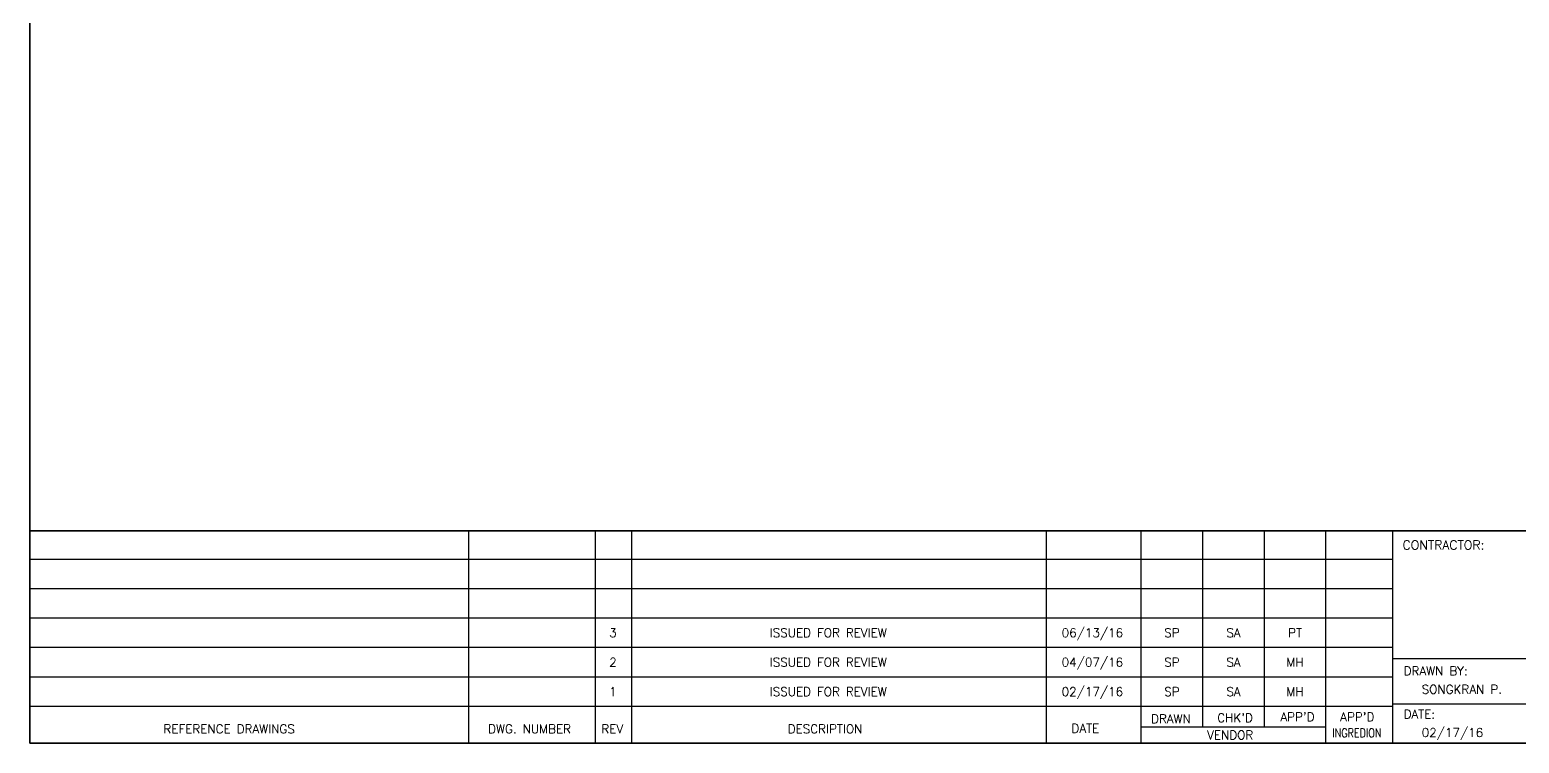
# Model space of a CAD drawing. Header units: inches. Extents: x 579627 to 667544, y 458630 to 507164.
# Drawn here: x 614871 to 616891, y 497172 to 498140 of the extents above; entities that cross this region are included whole.
import ezdxf
from ezdxf.enums import TextEntityAlignment as Align

# ---------------------------------------------------------------- set-up
doc = ezdxf.new("R2010")
doc.units = ezdxf.units.IN
doc.header["$MEASUREMENT"] = 0
for name, color, linetype in [('GT_1', 9, 'Continuous'), ('HELPPOINT', 7, 'Continuous'), ('MEMBER', 7, 'Continuous')]:
    doc.layers.add(name, color=color, linetype=linetype)
doc.styles.add('HTX11', font='O8111901')
doc.styles.add('ROMANS', font='romans.shx', dxfattribs={"width": 0.85, "height": 25})

# ---------------------------------------------------------------- blocks, each defined once
blk = doc.blocks.new('TPA')
at = {"layer": 'GT_1', "color": 4, "flags": 128}
for points in [[(563383.4, 501946.4), (563383.4, 502273.8)], [(563578.8, 501946.4), (563578.8, 502273.8)], [(563634.6, 501946.4), (563634.6, 502273.8)], [(564274, 501946.4), (564274, 502273.8)], [(564419.8, 501946.4), (564419.8, 502273.8)], [(564514.7, 501971.1), (564514.7, 502273.8)], [(564609.7, 501971.2), (564609.7, 502273.8)], [(564704.3, 501946.4), (564704.3, 502273.8)], [(564807.7, 501946.4), (564807.7, 502273.8)], [(564807.7, 502229.7), (562706.8, 502229.7)], [(564807.7, 502184.4), (562706.8, 502184.4)], [(564807.7, 502139.1), (562706.8, 502139.1)], [(564807.7, 502093.7), (562706.8, 502093.7)], [(565702.1, 502076.3), (564807.7, 502076.3)], [(564807.7, 502048.3), (562706.8, 502048.3)], [(564807.6, 502003), (562706.8, 502003)], [(565702.1, 502006.4), (564807.7, 502006.4)], [(564704.3, 501971.1), (564419.8, 501971.1)]]:
    blk.add_lwpolyline(points, dxfattribs=at)
at = {"layer": 'HELPPOINT', "color": 4, "lineweight": 35}
for p, q in [((562706.8, 501946.4), (562706.8, 505019.3)), ((562706.8, 501946.4), (562706.8, 505019.3)), ((567131, 501946.4), (562706.8, 501946.4)), ((567131, 501946.4), (562706.8, 501946.4))]:
    blk.add_line(p, q, dxfattribs=at)
at = {"layer": 'MEMBER', "color": 4, "lineweight": 35}
blk.add_line((562706.8, 502273.8), (567131, 502273.8), dxfattribs=at)
blk.add_line((562706.8, 502273.8), (567131, 502273.8), dxfattribs=at)
at = {"style": 'HTX11'}
for tag, p in [('A', (566704.3, 502037.1)), ('B', (567038.2, 501963.3))]:
    blk.add_attdef(tag, text='', height=16.8, dxfattribs=at).set_placement(p, align=Align.MIDDLE_CENTER)
at = {"layer": 'MEMBER', "color": 4, "ltscale": 0.8, "style": 'ROMANS'}
for s, height, p in [('CONTRACTOR:', 14.035, (564822.6, 502244.9)), ('DRAWN BY:', 13.49, (564824.3, 502051.1)), ('SONGKRAN P.', 13.495, (564852.1, 502022.7)), ('DRAWN', 13.49, (564435, 501977.3)), ("CHK'D", 13.49, (564537, 501978.7)), ("APP'D", 13.49, (564634.3, 501980.1)), ("APP'D", 13.49, (564726.6, 501980.1)), ('DATE:', 13.49, (564824.3, 501984.5)), ('REFERENCE DRAWINGS', 13.495, (562912.9, 501961.6)), ('DWG. NUMBER', 13.495, (563413.2, 501961.6)), ('REV', 13.49, (563587.7, 501961.6)), ('DESCRIPTION', 13.495, (563875, 501961.6)), ('DATE', 13.49, (564312.3, 501962.5)), ('VENDOR', 13.49, (564521.5, 501952.2)), ('02/17/16', 13.49, (564852.1, 501956))]:
    blk.add_text(s, height=height, dxfattribs=at).set_placement(p)
for s, height, p in [('3', 13.5, (563605.6, 502116.6)), ('ISSUED FOR REVIEW', 13.495, (563937.5, 502116.6)), ('06/13/16', 13.49, (564344.6, 502116.6)), ('SP', 13.49, (564467.2, 502116.6)), ('SA', 13.49, (564562.1, 502116.6)), ('PT', 13.49, (564657, 502116.6)), ('2', 13.5, (563605.6, 502071.2)), ('ISSUED FOR REVIEW', 13.495, (563937.5, 502071.2)), ('04/07/16', 13.49, (564344.6, 502071.2)), ('SP', 13.49, (564467.2, 502071.2)), ('SA', 13.49, (564562.1, 502071.2)), ('MH', 13.49, (564657, 502071.2)), ('1', 13.5, (563605.6, 502025.8)), ('ISSUED FOR REVIEW', 13.495, (563937.5, 502025.8)), ('02/17/16', 13.49, (564344.6, 502025.8)), ('SP', 13.49, (564467.2, 502025.8)), ('SA', 13.49, (564562.1, 502025.8)), ('MH', 13.49, (564657, 502025.8))]:
    blk.add_text(s, height=height, dxfattribs=at).set_placement(p, align=Align.MIDDLE_CENTER)
at = {"layer": 'MEMBER', "color": 4, "ltscale": 0.8, "style": 'ROMANS', "width": 0.8}
blk.add_text('INGREDION', height=13.49, dxfattribs=at).set_placement((564714.3, 501955.4))

msp = doc.modelspace()

# ---------------------------------------------------------------- block references
at = {"xscale": 0.8800000000046566, "yscale": 0.8800000000046566, "zscale": 0.8800000000000001}
msp.add_blockref('TPA', (119688.8, 55459.4), dxfattribs=at)

doc.saveas('drawing.dxf')
